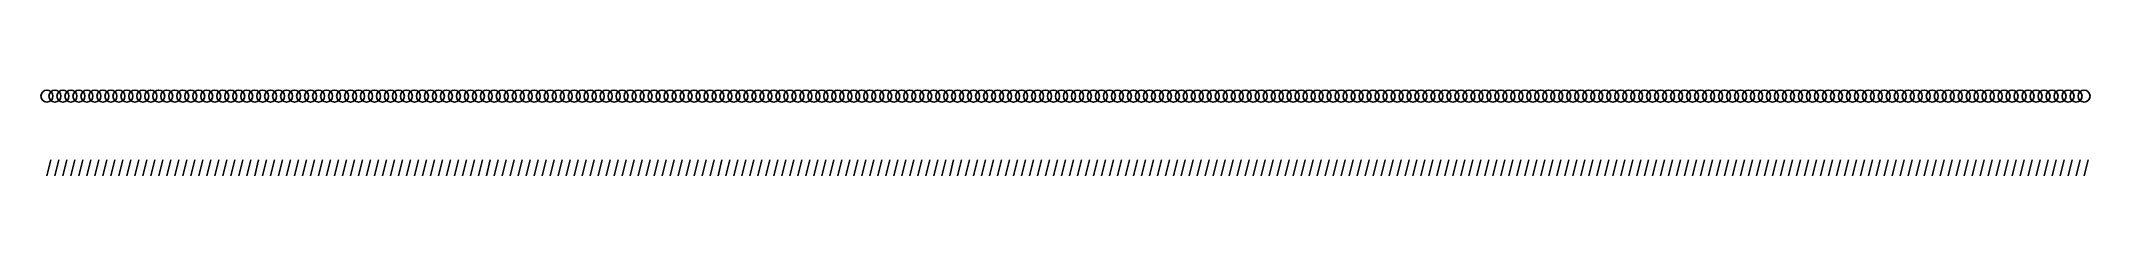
# Model space of a CAD drawing. Extents: x 0 to 128, y 0 to 5.
import ezdxf

# ---------------------------------------------------------------- set-up
doc = ezdxf.new("R2010")
doc.units = 0
doc.layers.add('VIPRS_G13', color=7, linetype='Continuous')

msp = doc.modelspace()

# ---------------------------------------------------------------- linework, layer by layer
at = {"layer": 'VIPRS_G13'}
for p, q in [((0, 0), (0.25, 1)), ((0.5, 0), (0.75, 1)), ((1, 0), (1.25, 1)), ((1.5, 0), (1.75, 1)), ((2, 0), (2.25, 1)), ((2.5, 0), (2.75, 1)), ((3, 0), (3.25, 1)), ((3.5, 0), (3.75, 1)), ((4, 0), (4.25, 1)), ((4.5, 0), (4.75, 1)), ((5, 0), (5.25, 1)), ((5.5, 0), (5.75, 1)), ((6, 0), (6.25, 1)), ((6.5, 0), (6.75, 1)), ((7, 0), (7.25, 1)), ((7.5, 0), (7.75, 1)), ((8, 0), (8.25, 1)), ((8.5, 0), (8.75, 1)), ((9, 0), (9.25, 1)), ((9.5, 0), (9.75, 1)), ((10, 0), (10.25, 1)), ((10.5, 0), (10.75, 1)), ((11, 0), (11.25, 1)), ((11.5, 0), (11.75, 1)), ((12, 0), (12.25, 1)), ((12.5, 0), (12.75, 1)), ((13, 0), (13.25, 1)), ((13.5, 0), (13.75, 1)), ((14, 0), (14.25, 1)), ((14.5, 0), (14.75, 1)), ((15, 0), (15.25, 1)), ((15.5, 0), (15.75, 1)), ((16, 0), (16.25, 1)), ((16.5, 0), (16.75, 1)), ((17, 0), (17.25, 1)), ((17.5, 0), (17.75, 1)), ((18, 0), (18.25, 1)), ((18.5, 0), (18.75, 1)), ((19, 0), (19.25, 1)), ((19.5, 0), (19.75, 1)), ((20, 0), (20.25, 1)), ((20.5, 0), (20.75, 1)), ((21, 0), (21.25, 1)), ((21.5, 0), (21.75, 1)), ((22, 0), (22.25, 1)), ((22.5, 0), (22.75, 1)), ((23, 0), (23.25, 1)), ((23.5, 0), (23.75, 1)), ((24, 0), (24.25, 1)), ((24.5, 0), (24.75, 1)), ((25, 0), (25.25, 1)), ((25.5, 0), (25.75, 1)), ((26, 0), (26.25, 1)), ((26.5, 0), (26.75, 1)), ((27, 0), (27.25, 1)), ((27.5, 0), (27.75, 1)), ((28, 0), (28.25, 1)), ((28.5, 0), (28.75, 1)), ((29, 0), (29.25, 1)), ((29.5, 0), (29.75, 1)), ((30, 0), (30.25, 1)), ((30.5, 0), (30.75, 1)), ((31, 0), (31.25, 1)), ((31.5, 0), (31.75, 1)), ((32, 0), (32.25, 1)), ((32.5, 0), (32.75, 1)), ((33, 0), (33.25, 1)), ((33.5, 0), (33.75, 1)), ((34, 0), (34.25, 1)), ((34.5, 0), (34.75, 1)), ((35, 0), (35.25, 1)), ((35.5, 0), (35.75, 1)), ((36, 0), (36.25, 1)), ((36.5, 0), (36.75, 1)), ((37, 0), (37.25, 1)), ((37.5, 0), (37.75, 1)), ((38, 0), (38.25, 1)), ((38.5, 0), (38.75, 1)), ((39, 0), (39.25, 1)), ((39.5, 0), (39.75, 1)), ((40, 0), (40.25, 1)), ((40.5, 0), (40.75, 1)), ((41, 0), (41.25, 1)), ((41.5, 0), (41.75, 1)), ((42, 0), (42.25, 1)), ((42.5, 0), (42.75, 1)), ((43, 0), (43.25, 1)), ((43.5, 0), (43.75, 1)), ((44, 0), (44.25, 1)), ((44.5, 0), (44.75, 1)), ((45, 0), (45.25, 1)), ((45.5, 0), (45.75, 1)), ((46, 0), (46.25, 1)), ((46.5, 0), (46.75, 1)), ((47, 0), (47.25, 1)), ((47.5, 0), (47.75, 1)), ((48, 0), (48.25, 1)), ((48.5, 0), (48.75, 1)), ((49, 0), (49.25, 1)), ((49.5, 0), (49.75, 1)), ((50, 0), (50.25, 1)), ((50.5, 0), (50.75, 1)), ((51, 0), (51.25, 1)), ((51.5, 0), (51.75, 1)), ((52, 0), (52.25, 1)), ((52.5, 0), (52.75, 1)), ((53, 0), (53.25, 1)), ((53.5, 0), (53.75, 1)), ((54, 0), (54.25, 1)), ((54.5, 0), (54.75, 1)), ((55, 0), (55.25, 1)), ((55.5, 0), (55.75, 1)), ((56, 0), (56.25, 1)), ((56.5, 0), (56.75, 1)), ((57, 0), (57.25, 1)), ((57.5, 0), (57.75, 1)), ((58, 0), (58.25, 1)), ((58.5, 0), (58.75, 1)), ((59, 0), (59.25, 1)), ((59.5, 0), (59.75, 1)), ((60, 0), (60.25, 1)), ((60.5, 0), (60.75, 1)), ((61, 0), (61.25, 1)), ((61.5, 0), (61.75, 1)), ((62, 0), (62.25, 1)), ((62.5, 0), (62.75, 1)), ((63, 0), (63.25, 1)), ((63.5, 0), (63.75, 1)), ((64, 0), (64.25, 1)), ((64.5, 0), (64.75, 1)), ((65, 0), (65.25, 1)), ((65.5, 0), (65.75, 1)), ((66, 0), (66.25, 1)), ((66.5, 0), (66.75, 1)), ((67, 0), (67.25, 1)), ((67.5, 0), (67.75, 1)), ((68, 0), (68.25, 1)), ((68.5, 0), (68.75, 1)), ((69, 0), (69.25, 1)), ((69.5, 0), (69.75, 1)), ((70, 0), (70.25, 1)), ((70.5, 0), (70.75, 1)), ((71, 0), (71.25, 1)), ((71.5, 0), (71.75, 1)), ((72, 0), (72.25, 1)), ((72.5, 0), (72.75, 1)), ((73, 0), (73.25, 1)), ((73.5, 0), (73.75, 1)), ((74, 0), (74.25, 1)), ((74.5, 0), (74.75, 1)), ((75, 0), (75.25, 1)), ((75.5, 0), (75.75, 1)), ((76, 0), (76.25, 1)), ((76.5, 0), (76.75, 1)), ((77, 0), (77.25, 1)), ((77.5, 0), (77.75, 1)), ((78, 0), (78.25, 1)), ((78.5, 0), (78.75, 1)), ((79, 0), (79.25, 1)), ((79.5, 0), (79.75, 1)), ((80, 0), (80.25, 1)), ((80.5, 0), (80.75, 1)), ((81, 0), (81.25, 1)), ((81.5, 0), (81.75, 1)), ((82, 0), (82.25, 1)), ((82.5, 0), (82.75, 1)), ((83, 0), (83.25, 1)), ((83.5, 0), (83.75, 1)), ((84, 0), (84.25, 1)), ((84.5, 0), (84.75, 1)), ((85, 0), (85.25, 1)), ((85.5, 0), (85.75, 1)), ((86, 0), (86.25, 1)), ((86.5, 0), (86.75, 1)), ((87, 0), (87.25, 1)), ((87.5, 0), (87.75, 1)), ((88, 0), (88.25, 1)), ((88.5, 0), (88.75, 1)), ((89, 0), (89.25, 1)), ((89.5, 0), (89.75, 1)), ((90, 0), (90.25, 1)), ((90.5, 0), (90.75, 1)), ((91, 0), (91.25, 1)), ((91.5, 0), (91.75, 1)), ((92, 0), (92.25, 1)), ((92.5, 0), (92.75, 1)), ((93, 0), (93.25, 1)), ((93.5, 0), (93.75, 1)), ((94, 0), (94.25, 1)), ((94.5, 0), (94.75, 1)), ((95, 0), (95.25, 1)), ((95.5, 0), (95.75, 1)), ((96, 0), (96.25, 1)), ((96.5, 0), (96.75, 1)), ((97, 0), (97.25, 1)), ((97.5, 0), (97.75, 1)), ((98, 0), (98.25, 1)), ((98.5, 0), (98.75, 1)), ((99, 0), (99.25, 1)), ((99.5, 0), (99.75, 1)), ((100, 0), (100.25, 1)), ((100.5, 0), (100.75, 1)), ((101, 0), (101.25, 1)), ((101.5, 0), (101.75, 1)), ((102, 0), (102.25, 1)), ((102.5, 0), (102.75, 1)), ((103, 0), (103.25, 1)), ((103.5, 0), (103.75, 1)), ((104, 0), (104.25, 1)), ((104.5, 0), (104.75, 1)), ((105, 0), (105.25, 1)), ((105.5, 0), (105.75, 1)), ((106, 0), (106.25, 1)), ((106.5, 0), (106.75, 1)), ((107, 0), (107.25, 1)), ((107.5, 0), (107.75, 1)), ((108, 0), (108.25, 1)), ((108.5, 0), (108.75, 1)), ((109, 0), (109.25, 1)), ((109.5, 0), (109.75, 1)), ((110, 0), (110.25, 1)), ((110.5, 0), (110.75, 1)), ((111, 0), (111.25, 1)), ((111.5, 0), (111.75, 1)), ((112, 0), (112.25, 1)), ((112.5, 0), (112.75, 1)), ((113, 0), (113.25, 1)), ((113.5, 0), (113.75, 1)), ((114, 0), (114.25, 1)), ((114.5, 0), (114.75, 1)), ((115, 0), (115.25, 1)), ((115.5, 0), (115.75, 1)), ((116, 0), (116.25, 1)), ((116.5, 0), (116.75, 1)), ((117, 0), (117.25, 1)), ((117.5, 0), (117.75, 1)), ((118, 0), (118.25, 1)), ((118.5, 0), (118.75, 1)), ((119, 0), (119.25, 1)), ((119.5, 0), (119.75, 1)), ((120, 0), (120.25, 1)), ((120.5, 0), (120.75, 1)), ((121, 0), (121.25, 1)), ((121.5, 0), (121.75, 1)), ((122, 0), (122.25, 1)), ((122.5, 0), (122.75, 1)), ((123, 0), (123.25, 1)), ((123.5, 0), (123.75, 1)), ((124, 0), (124.25, 1)), ((124.5, 0), (124.75, 1)), ((125, 0), (125.25, 1)), ((125.5, 0), (125.75, 1)), ((126, 0), (126.25, 1)), ((126.5, 0), (126.75, 1)), ((127, 0), (127.25, 1)), ((127.5, 0), (127.75, 1))]:
    msp.add_line(p, q, dxfattribs=at)
for centre in [(0, 5), (0.5, 5), (1, 5), (1.5, 5), (2, 5), (2.5, 5), (3, 5), (3.5, 5), (4, 5), (4.5, 5), (5, 5), (5.5, 5), (6, 5), (6.5, 5), (7, 5), (7.5, 5), (8, 5), (8.5, 5), (9, 5), (9.5, 5), (10, 5), (10.5, 5), (11, 5), (11.5, 5), (12, 5), (12.5, 5), (13, 5), (13.5, 5), (14, 5), (14.5, 5), (15, 5), (15.5, 5), (16, 5), (16.5, 5), (17, 5), (17.5, 5), (18, 5), (18.5, 5), (19, 5), (19.5, 5), (20, 5), (20.5, 5), (21, 5), (21.5, 5), (22, 5), (22.5, 5), (23, 5), (23.5, 5), (24, 5), (24.5, 5), (25, 5), (25.5, 5), (26, 5), (26.5, 5), (27, 5), (27.5, 5), (28, 5), (28.5, 5), (29, 5), (29.5, 5), (30, 5), (30.5, 5), (31, 5), (31.5, 5), (32, 5), (32.5, 5), (33, 5), (33.5, 5), (34, 5), (34.5, 5), (35, 5), (35.5, 5), (36, 5), (36.5, 5), (37, 5), (37.5, 5), (38, 5), (38.5, 5), (39, 5), (39.5, 5), (40, 5), (40.5, 5), (41, 5), (41.5, 5), (42, 5), (42.5, 5), (43, 5), (43.5, 5), (44, 5), (44.5, 5), (45, 5), (45.5, 5), (46, 5), (46.5, 5), (47, 5), (47.5, 5), (48, 5), (48.5, 5), (49, 5), (49.5, 5), (50, 5), (50.5, 5), (51, 5), (51.5, 5), (52, 5), (52.5, 5), (53, 5), (53.5, 5), (54, 5), (54.5, 5), (55, 5), (55.5, 5), (56, 5), (56.5, 5), (57, 5), (57.5, 5), (58, 5), (58.5, 5), (59, 5), (59.5, 5), (60, 5), (60.5, 5), (61, 5), (61.5, 5), (62, 5), (62.5, 5), (63, 5), (63.5, 5), (64, 5), (64.5, 5), (65, 5), (65.5, 5), (66, 5), (66.5, 5), (67, 5), (67.5, 5), (68, 5), (68.5, 5), (69, 5), (69.5, 5), (70, 5), (70.5, 5), (71, 5), (71.5, 5), (72, 5), (72.5, 5), (73, 5), (73.5, 5), (74, 5), (74.5, 5), (75, 5), (75.5, 5), (76, 5), (76.5, 5), (77, 5), (77.5, 5), (78, 5), (78.5, 5), (79, 5), (79.5, 5), (80, 5), (80.5, 5), (81, 5), (81.5, 5), (82, 5), (82.5, 5), (83, 5), (83.5, 5), (84, 5), (84.5, 5), (85, 5), (85.5, 5), (86, 5), (86.5, 5), (87, 5), (87.5, 5), (88, 5), (88.5, 5), (89, 5), (89.5, 5), (90, 5), (90.5, 5), (91, 5), (91.5, 5), (92, 5), (92.5, 5), (93, 5), (93.5, 5), (94, 5), (94.5, 5), (95, 5), (95.5, 5), (96, 5), (96.5, 5), (97, 5), (97.5, 5), (98, 5), (98.5, 5), (99, 5), (99.5, 5), (100, 5), (100.5, 5), (101, 5), (101.5, 5), (102, 5), (102.5, 5), (103, 5), (103.5, 5), (104, 5), (104.5, 5), (105, 5), (105.5, 5), (106, 5), (106.5, 5), (107, 5), (107.5, 5), (108, 5), (108.5, 5), (109, 5), (109.5, 5), (110, 5), (110.5, 5), (111, 5), (111.5, 5), (112, 5), (112.5, 5), (113, 5), (113.5, 5), (114, 5), (114.5, 5), (115, 5), (115.5, 5), (116, 5), (116.5, 5), (117, 5), (117.5, 5), (118, 5), (118.5, 5), (119, 5), (119.5, 5), (120, 5), (120.5, 5), (121, 5), (121.5, 5), (122, 5), (122.5, 5), (123, 5), (123.5, 5), (124, 5), (124.5, 5), (125, 5), (125.5, 5), (126, 5), (126.5, 5), (127, 5), (127.5, 5)]:
    msp.add_circle(centre, 0.375, dxfattribs=at)

doc.saveas('drawing.dxf')
